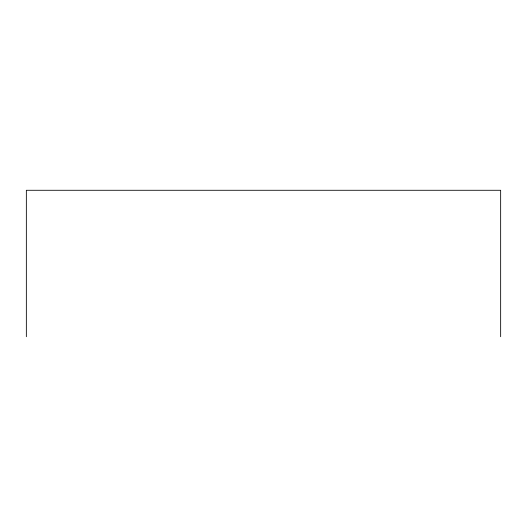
<?xml version="1.0" encoding="UTF-8"?>
<svg xmlns="http://www.w3.org/2000/svg" width="527" height="527" viewBox="0 0 527 527"><rect width="100%" height="100%" fill="white"/><g stroke="black" fill="none" stroke-linecap="round" stroke-linejoin="round"><path stroke-width="0.79" d="M500.65 336.72L500.65 190.28L26.35 190.28L26.35 336.72"/></g></svg>
